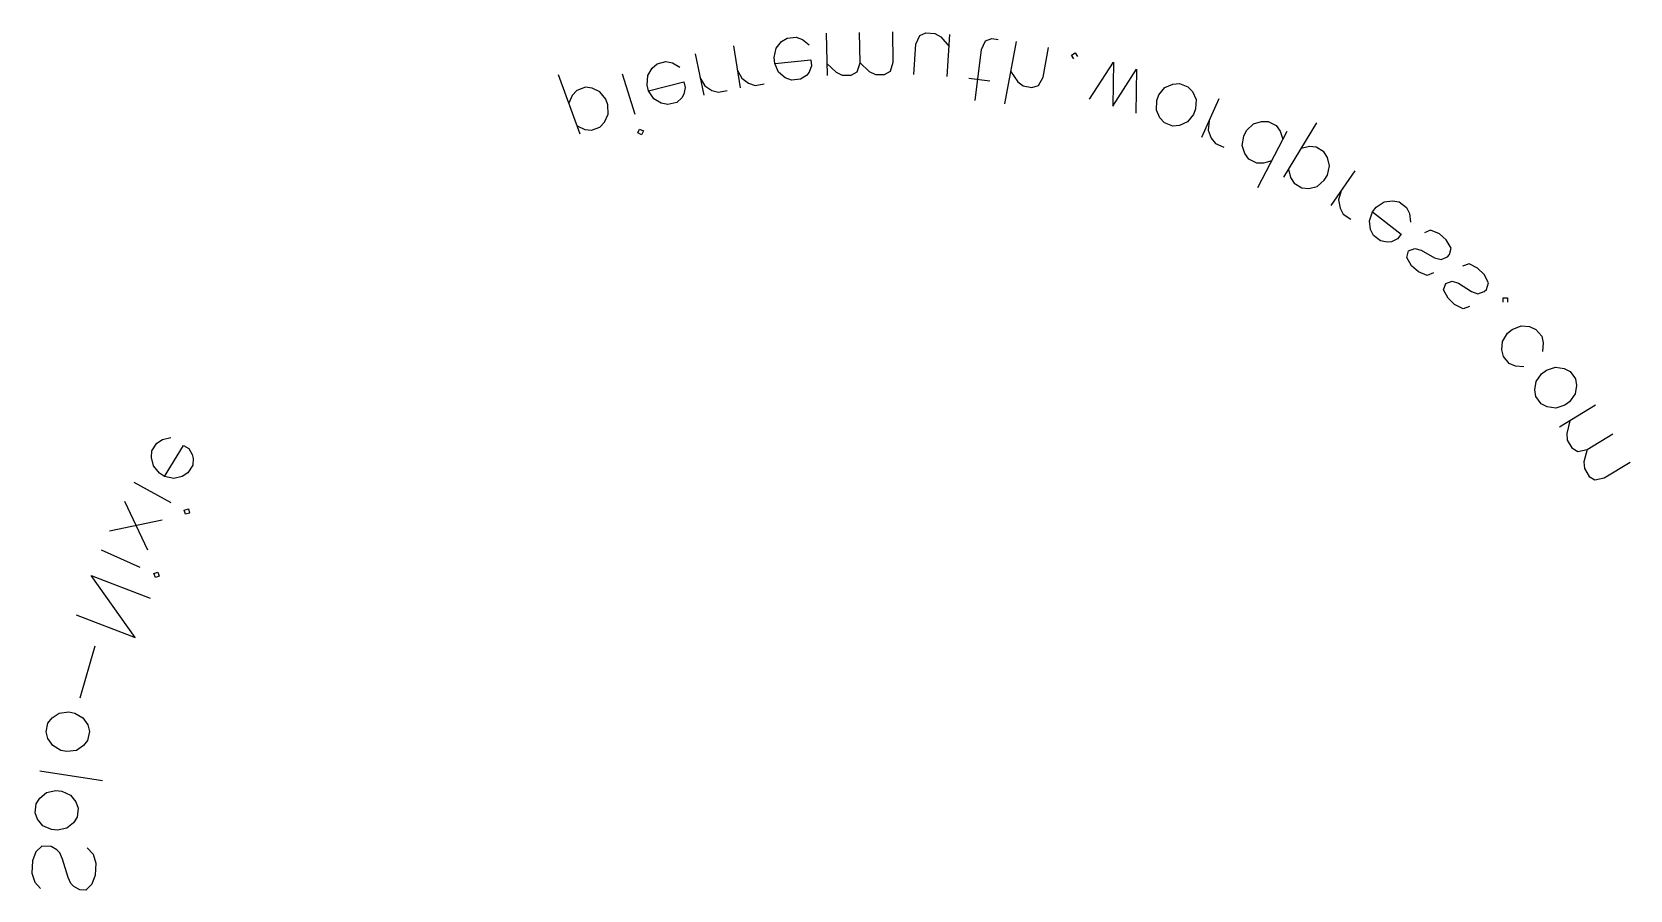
# Model space of a CAD drawing. Header units: millimetres. Extents: x -13.5 to 11.7, y 0 to 13.5.
import ezdxf

# ---------------------------------------------------------------- set-up
doc = ezdxf.new("R2010")
doc.units = ezdxf.units.MM
doc.layers.get('0').update_dxf_attribs({"linetype": 'CONTINUOUS'})

msp = doc.modelspace()

# ---------------------------------------------------------------- linework, layer by layer
for p, q in [((-1.673, 13.351), (-1.583, 13.408)), ((-1.583, 13.408), (-1.441, 13.423)), ((-1.441, 13.423), (-1.341, 13.385)), ((-1.341, 13.385), (-1.237, 13.301)), ((-0.968, 13.484), (-0.955, 12.818)), ((-0.435, 13.018), (-0.444, 13.494)), ((0.089, 13.028), (0.08, 13.504)), ((0.448, 13.31), (0.506, 13.449)), ((0.506, 13.449), (0.604, 13.49)), ((0.604, 13.49), (0.746, 13.48)), ((0.746, 13.48), (0.838, 13.426)), ((0.838, 13.426), (0.971, 13.274)), ((0.939, 12.799), (0.984, 13.464)), ((1.482, 13.228), (1.547, 13.364)), ((1.547, 13.364), (1.647, 13.399)), ((1.647, 13.399), (1.742, 13.387)), ((-3.037, 13.158), (-2.902, 12.505)), ((-2.431, 13.283), (-2.326, 12.625)), ((-1.791, 13.099), (-1.758, 13.246)), ((-1.758, 13.246), (-1.673, 13.351)), ((0.416, 12.835), (0.448, 13.31)), ((1.38, 12.425), (1.482, 13.228)), ((2.026, 13.355), (1.843, 12.372)), ((2.454, 12.791), (2.541, 13.259)), ((2.903, 13.137), (2.961, 13.173)), ((2.939, 13.08), (2.903, 13.137)), ((2.961, 13.173), (2.996, 13.115)), ((-3.784, 12.815), (-3.717, 12.932)), ((-3.717, 12.932), (-3.637, 13.002)), ((-3.637, 13.002), (-3.499, 13.039)), ((-3.499, 13.039), (-3.394, 13.017)), ((-3.394, 13.017), (-3.278, 12.949)), ((-2.371, 12.907), (-2.302, 12.773)), ((-1.781, 13.005), (-1.791, 13.099)), ((-1.781, 13.005), (-1.212, 13.064)), ((-1.719, 12.868), (-1.781, 13.005)), ((-1.614, 12.783), (-1.719, 12.868)), ((-1.24, 12.869), (-1.282, 12.817)), ((-1.202, 12.969), (-1.24, 12.869)), ((-1.212, 13.064), (-1.202, 12.969)), ((-0.959, 13.008), (-0.813, 12.868)), ((-0.813, 12.868), (-0.717, 12.822)), ((-0.574, 12.825), (-0.48, 12.874)), ((-0.48, 12.874), (-0.435, 13.018)), ((-0.435, 13.018), (-0.289, 12.878)), ((-0.289, 12.878), (-0.193, 12.832)), ((-0.05, 12.835), (0.044, 12.884)), ((0.044, 12.884), (0.089, 13.028)), ((1.939, 12.887), (2.053, 12.72)), ((3.188, 12.442), (3.562, 13.026)), ((3.562, 13.026), (3.553, 12.333)), ((3.553, 12.333), (3.927, 12.916)), ((3.927, 12.916), (3.918, 12.223)), ((-4.85, 11.89), (-5.195, 12.829)), ((-4.768, 12.631), (-4.902, 12.581)), ((-4.662, 12.619), (-4.768, 12.631)), ((-4.539, 12.562), (-4.662, 12.619)), ((-3.984, 12.2), (-4.184, 12.836)), ((-3.794, 12.665), (-3.784, 12.815)), ((-3.77, 12.573), (-3.794, 12.665)), ((-3.77, 12.573), (-3.217, 12.719)), ((-3.217, 12.719), (-3.193, 12.627)), ((-3.193, 12.627), (-3.214, 12.523)), ((-2.96, 12.784), (-2.885, 12.654)), ((-2.885, 12.654), (-2.772, 12.58)), ((-2.302, 12.773), (-2.193, 12.694)), ((-2.193, 12.694), (-2.091, 12.662)), ((-2.091, 12.662), (-1.95, 12.685)), ((-1.514, 12.745), (-1.614, 12.783)), ((-1.372, 12.76), (-1.514, 12.745)), ((-1.282, 12.817), (-1.372, 12.76)), ((-0.717, 12.822), (-0.574, 12.825)), ((-0.193, 12.832), (-0.05, 12.835)), ((1.28, 12.774), (1.611, 12.732)), ((2.053, 12.72), (2.138, 12.656)), ((2.138, 12.656), (2.278, 12.63)), ((2.278, 12.63), (2.381, 12.659)), ((2.381, 12.659), (2.454, 12.791)), ((4.281, 12.51), (4.376, 12.626)), ((4.376, 12.626), (4.499, 12.681)), ((4.499, 12.681), (4.605, 12.692)), ((4.605, 12.692), (4.739, 12.641)), ((4.739, 12.641), (4.811, 12.563)), ((-4.975, 12.504), (-5.031, 12.382)), ((-4.902, 12.581), (-4.975, 12.504)), ((-4.445, 12.445), (-4.539, 12.562)), ((-4.413, 12.355), (-4.445, 12.445)), ((-4.408, 12.205), (-4.413, 12.355)), ((-3.687, 12.447), (-3.77, 12.573)), ((-3.571, 12.379), (-3.687, 12.447)), ((-3.466, 12.358), (-3.571, 12.379)), ((-3.328, 12.394), (-3.466, 12.358)), ((-3.248, 12.465), (-3.328, 12.394)), ((-3.214, 12.523), (-3.248, 12.465)), ((-2.772, 12.58), (-2.669, 12.553)), ((-2.669, 12.553), (-2.529, 12.582)), ((4.241, 12.27), (4.247, 12.421)), ((4.247, 12.421), (4.281, 12.51)), ((4.811, 12.563), (4.866, 12.44)), ((4.866, 12.44), (4.86, 12.289)), ((5.227, 12.451), (4.955, 11.842)), ((-4.465, 12.082), (-4.408, 12.205)), ((4.296, 12.147), (4.241, 12.27)), ((4.368, 12.069), (4.296, 12.147)), ((4.826, 12.2), (4.73, 12.084)), ((4.86, 12.289), (4.826, 12.2)), ((5.071, 12.103), (5.057, 11.953)), ((-4.9, 12.024), (-4.777, 11.968)), ((-4.777, 11.968), (-4.672, 11.956)), ((-4.672, 11.956), (-4.538, 12.005)), ((-4.538, 12.005), (-4.465, 12.082)), ((-3.943, 11.913), (-3.912, 11.973)), ((-3.884, 11.882), (-3.943, 11.913)), ((-3.912, 11.973), (-3.853, 11.942)), ((-3.853, 11.942), (-3.884, 11.882)), ((4.501, 12.018), (4.368, 12.069)), ((4.607, 12.029), (4.501, 12.018)), ((4.73, 12.084), (4.607, 12.029)), ((5.057, 11.953), (5.105, 11.827)), ((5.596, 11.715), (5.619, 11.863)), ((5.619, 11.863), (5.663, 11.948)), ((5.663, 11.948), (5.771, 12.053)), ((5.771, 12.053), (5.899, 12.094)), ((5.843, 11.051), (6.302, 11.94)), ((5.899, 12.094), (6.006, 12.093)), ((6.006, 12.093), (6.132, 12.027)), ((6.132, 12.027), (6.195, 11.941)), ((6.195, 11.941), (6.236, 11.813)), ((6.253, 11.216), (6.771, 12.072)), ((5.105, 11.827), (5.172, 11.745)), ((5.172, 11.745), (5.303, 11.687)), ((5.637, 11.586), (5.596, 11.715)), ((6.655, 11.696), (6.524, 11.664)), ((6.761, 11.688), (6.655, 11.696)), ((6.883, 11.614), (6.761, 11.688)), ((6.94, 11.524), (6.883, 11.614)), ((5.7, 11.5), (5.637, 11.586)), ((5.827, 11.435), (5.7, 11.5)), ((5.933, 11.433), (5.827, 11.435)), ((6.061, 11.474), (5.933, 11.433)), ((6.939, 11.246), (6.972, 11.393)), ((6.972, 11.393), (6.94, 11.524)), ((6.327, 11.338), (6.359, 11.207)), ((6.359, 11.207), (6.416, 11.117)), ((6.416, 11.117), (6.538, 11.043)), ((6.775, 11.067), (6.89, 11.165)), ((6.89, 11.165), (6.939, 11.246)), ((7.37, 11.315), (6.994, 10.765)), ((6.538, 11.043), (6.645, 11.035)), ((6.645, 11.035), (6.775, 11.067)), ((7.155, 11), (7.114, 10.856)), ((7.114, 10.856), (7.139, 10.723)), ((7.834, 10.825), (7.968, 10.843)), ((7.968, 10.843), (8.072, 10.823)), ((7.139, 10.723), (7.19, 10.63)), ((7.19, 10.63), (7.308, 10.549)), ((7.602, 10.523), (7.651, 10.665)), ((7.651, 10.665), (7.709, 10.741)), ((7.651, 10.665), (8.104, 10.317)), ((7.709, 10.741), (7.834, 10.825)), ((8.072, 10.823), (8.185, 10.736)), ((8.185, 10.736), (8.232, 10.64)), ((8.232, 10.64), (8.249, 10.506)), ((7.619, 10.39), (7.602, 10.523)), ((7.666, 10.294), (7.619, 10.39)), ((8.567, 10.378), (8.469, 10.337)), ((8.706, 10.32), (8.567, 10.378)), ((7.779, 10.207), (7.666, 10.294)), ((7.884, 10.187), (7.779, 10.207)), ((7.951, 10.195), (7.884, 10.187)), ((8.046, 10.242), (7.951, 10.195)), ((8.104, 10.317), (8.046, 10.242)), ((8.219, 10.05), (8.317, 10.09)), ((8.317, 10.09), (8.42, 10.064)), ((8.814, 10.226), (8.706, 10.32)), ((8.891, 10.096), (8.814, 10.226)), ((8.864, 9.993), (8.891, 10.096)), ((8.192, 9.947), (8.219, 10.05)), ((8.268, 9.817), (8.192, 9.947)), ((8.42, 10.064), (8.631, 9.943)), ((8.631, 9.943), (8.734, 9.917)), ((8.734, 9.917), (8.833, 9.957)), ((8.833, 9.957), (8.864, 9.993)), ((9.174, 9.845), (9.073, 9.811)), ((9.309, 9.779), (9.174, 9.845)), ((8.376, 9.723), (8.268, 9.817)), ((8.515, 9.665), (8.376, 9.723)), ((8.614, 9.706), (8.515, 9.665)), ((9.411, 9.679), (9.309, 9.779)), ((9.48, 9.545), (9.411, 9.679)), ((8.773, 9.438), (8.806, 9.539)), ((8.842, 9.304), (8.773, 9.438)), ((8.806, 9.539), (8.907, 9.574)), ((8.907, 9.574), (9.008, 9.541)), ((9.008, 9.541), (9.211, 9.408)), ((9.211, 9.408), (9.313, 9.375)), ((9.313, 9.375), (9.413, 9.41)), ((9.413, 9.41), (9.447, 9.444)), ((9.447, 9.444), (9.48, 9.545)), ((8.944, 9.204), (8.842, 9.304)), ((9.079, 9.138), (8.944, 9.204)), ((9.18, 9.172), (9.079, 9.138)), ((9.71, 9.243), (9.713, 9.31)), ((9.713, 9.31), (9.78, 9.308)), ((9.78, 9.308), (9.778, 9.24)), ((9.856, 8.813), (9.996, 8.868)), ((9.996, 8.868), (10.13, 8.856)), ((10.13, 8.856), (10.228, 8.813)), ((9.692, 8.489), (9.704, 8.623)), ((9.704, 8.623), (9.783, 8.751)), ((9.783, 8.751), (9.856, 8.813)), ((10.228, 8.813), (10.32, 8.704)), ((10.32, 8.704), (10.344, 8.6)), ((10.344, 8.6), (10.332, 8.466)), ((9.717, 8.385), (9.692, 8.489)), ((9.808, 8.276), (9.717, 8.385)), ((9.906, 8.233), (9.808, 8.276)), ((10.04, 8.222), (9.906, 8.233)), ((10.232, 7.991), (10.319, 8.114)), ((10.319, 8.114), (10.396, 8.17)), ((10.396, 8.17), (10.539, 8.216)), ((10.539, 8.216), (10.672, 8.196)), ((10.672, 8.196), (10.767, 8.147)), ((10.767, 8.147), (10.851, 8.032)), ((10.211, 7.858), (10.232, 7.991)), ((10.229, 7.753), (10.211, 7.858)), ((10.869, 7.927), (10.848, 7.794)), ((10.851, 8.032), (10.869, 7.927)), ((10.313, 7.638), (10.229, 7.753)), ((10.408, 7.589), (10.313, 7.638)), ((10.541, 7.569), (10.408, 7.589)), ((10.684, 7.615), (10.541, 7.569)), ((11.17, 7.615), (10.6, 7.269)), ((10.761, 7.671), (10.684, 7.615)), ((10.848, 7.794), (10.761, 7.671)), ((10.763, 7.368), (10.715, 7.171)), ((-11.532, 7.019), (-11.442, 7.075)), ((-11.442, 7.075), (-11.311, 7.106)), ((10.715, 7.171), (10.724, 7.065)), ((10.724, 7.065), (10.798, 6.943)), ((11.035, 6.92), (11.442, 7.167)), ((-11.616, 6.791), (-11.607, 6.897)), ((-11.607, 6.897), (-11.532, 7.019)), ((-11.407, 6.495), (-11.108, 6.982)), ((-11.108, 6.982), (-11.027, 6.932)), ((-11.027, 6.932), (-10.97, 6.842)), ((-10.97, 6.842), (-10.955, 6.776)), ((10.798, 6.943), (10.888, 6.886)), ((10.888, 6.886), (11.035, 6.92)), ((11.035, 6.92), (10.987, 6.724)), ((-11.585, 6.66), (-11.616, 6.791)), ((-11.488, 6.545), (-11.585, 6.66)), ((-10.964, 6.67), (-11.039, 6.548)), ((-10.955, 6.776), (-10.964, 6.67)), ((10.987, 6.724), (10.996, 6.618)), ((10.996, 6.618), (11.07, 6.495)), ((11.307, 6.472), (11.714, 6.719)), ((-11.304, 6.077), (-11.888, 6.399)), ((-11.407, 6.495), (-11.488, 6.545)), ((-11.26, 6.461), (-11.407, 6.495)), ((-11.129, 6.492), (-11.26, 6.461)), ((-11.039, 6.548), (-11.129, 6.492)), ((11.07, 6.495), (11.16, 6.439)), ((11.16, 6.439), (11.307, 6.472)), ((-12.042, 6.104), (-11.677, 5.338)), ((-12.275, 5.635), (-11.445, 5.808)), ((-11.096, 5.962), (-11.031, 5.981)), ((-11.077, 5.897), (-11.096, 5.962)), ((-11.012, 5.916), (-11.077, 5.897)), ((-11.031, 5.981), (-11.012, 5.916)), ((-11.795, 5.058), (-12.405, 5.328)), ((-11.87, 3.953), (-12.568, 4.931)), ((-12.568, 4.931), (-11.633, 4.576)), ((-11.578, 4.962), (-11.515, 4.986)), ((-11.553, 4.899), (-11.578, 4.962)), ((-11.491, 4.923), (-11.553, 4.899)), ((-11.515, 4.986), (-11.491, 4.923)), ((-12.805, 4.308), (-11.87, 3.953)), ((-12.737, 3), (-12.502, 3.824)), ((-13.069, 2.761), (-12.92, 2.78)), ((-12.92, 2.78), (-12.826, 2.761)), ((-13.275, 2.463), (-13.247, 2.603)), ((-13.247, 2.603), (-13.181, 2.687)), ((-13.181, 2.687), (-13.069, 2.761)), ((-12.826, 2.761), (-12.696, 2.686)), ((-12.696, 2.686), (-12.621, 2.573)), ((-12.621, 2.573), (-12.593, 2.471)), ((-13.247, 2.36), (-13.275, 2.463)), ((-13.173, 2.248), (-13.247, 2.36)), ((-12.622, 2.331), (-12.687, 2.247)), ((-12.593, 2.471), (-12.622, 2.331)), ((-13.042, 2.173), (-13.173, 2.248)), ((-12.949, 2.154), (-13.042, 2.173)), ((-12.799, 2.172), (-12.949, 2.154)), ((-12.687, 2.247), (-12.799, 2.172)), ((-13.374, 1.851), (-12.385, 1.7)), ((-13.273, 1.506), (-13.125, 1.538)), ((-13.125, 1.538), (-13.031, 1.528)), ((-13.031, 1.528), (-12.894, 1.466)), ((-13.449, 1.189), (-13.434, 1.331)), ((-13.434, 1.331), (-13.377, 1.421)), ((-13.377, 1.421), (-13.273, 1.506)), ((-12.894, 1.466), (-12.809, 1.362)), ((-12.809, 1.362), (-12.771, 1.262)), ((-12.771, 1.262), (-12.786, 1.12)), ((-13.412, 1.089), (-13.449, 1.189)), ((-13.327, 0.985), (-13.412, 1.089)), ((-12.843, 1.03), (-12.948, 0.945)), ((-12.786, 1.12), (-12.843, 1.03)), ((-13.19, 0.923), (-13.327, 0.985)), ((-13.095, 0.913), (-13.19, 0.923)), ((-12.948, 0.945), (-13.095, 0.913)), ((-13.441, 0.57), (-13.493, 0.429)), ((-13.342, 0.661), (-13.441, 0.57)), ((-13.199, 0.656), (-13.342, 0.661)), ((-13.106, 0.605), (-13.199, 0.656)), ((-13.06, 0.556), (-13.106, 0.605)), ((-13.016, 0.459), (-13.06, 0.556)), ((-12.628, 0.636), (-12.536, 0.538)), ((-12.536, 0.538), (-12.494, 0.393)), ((-13.493, 0.429), (-13.5, 0.238)), ((-12.931, 0.17), (-13.016, 0.459)), ((-12.494, 0.393), (-12.501, 0.203)), ((-13.5, 0.238), (-13.457, 0.094)), ((-13.457, 0.094), (-13.366, -0.005)), ((-12.886, 0.074), (-12.931, 0.17)), ((-12.84, 0.024), (-12.886, 0.074)), ((-12.747, -0.027), (-12.84, 0.024)), ((-12.553, 0.062), (-12.652, -0.03)), ((-12.501, 0.203), (-12.553, 0.062)), ((-12.652, -0.03), (-12.747, -0.027))]:
    msp.add_line(p, q)

doc.saveas('drawing.dxf')
